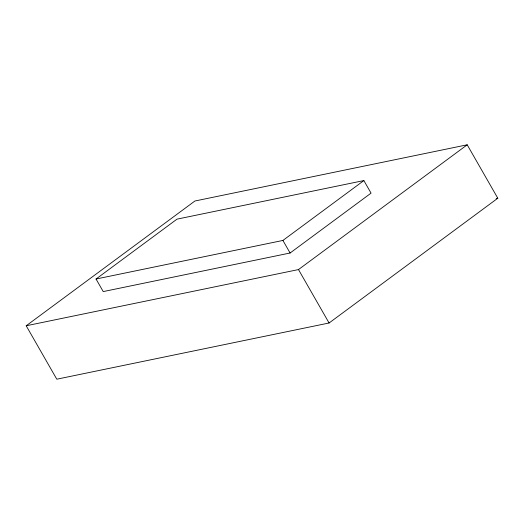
<?xml version="1.0" encoding="UTF-8"?>
<svg xmlns="http://www.w3.org/2000/svg" width="524" height="524" viewBox="0 0 524 524"><rect width="100%" height="100%" fill="white"/><g stroke="black" fill="none" stroke-linecap="round" stroke-linejoin="round"><path stroke-width="0.79" d="M26.2 325.777L194.915 201.006L467.205 144.801L497.8 198.223L329.085 322.994L56.795 379.199L26.2 325.777L298.49 269.572L467.205 144.801M96.036 279.023L176.988 219.15L363.866 180.57L371.058 193.133L290.099 253.007L103.228 291.58L96.036 279.023L282.908 240.444L363.866 180.57M496.202 198.55L497.8 198.223M282.908 240.444L290.099 253.007M298.49 269.572L329.085 322.994"/></g></svg>
